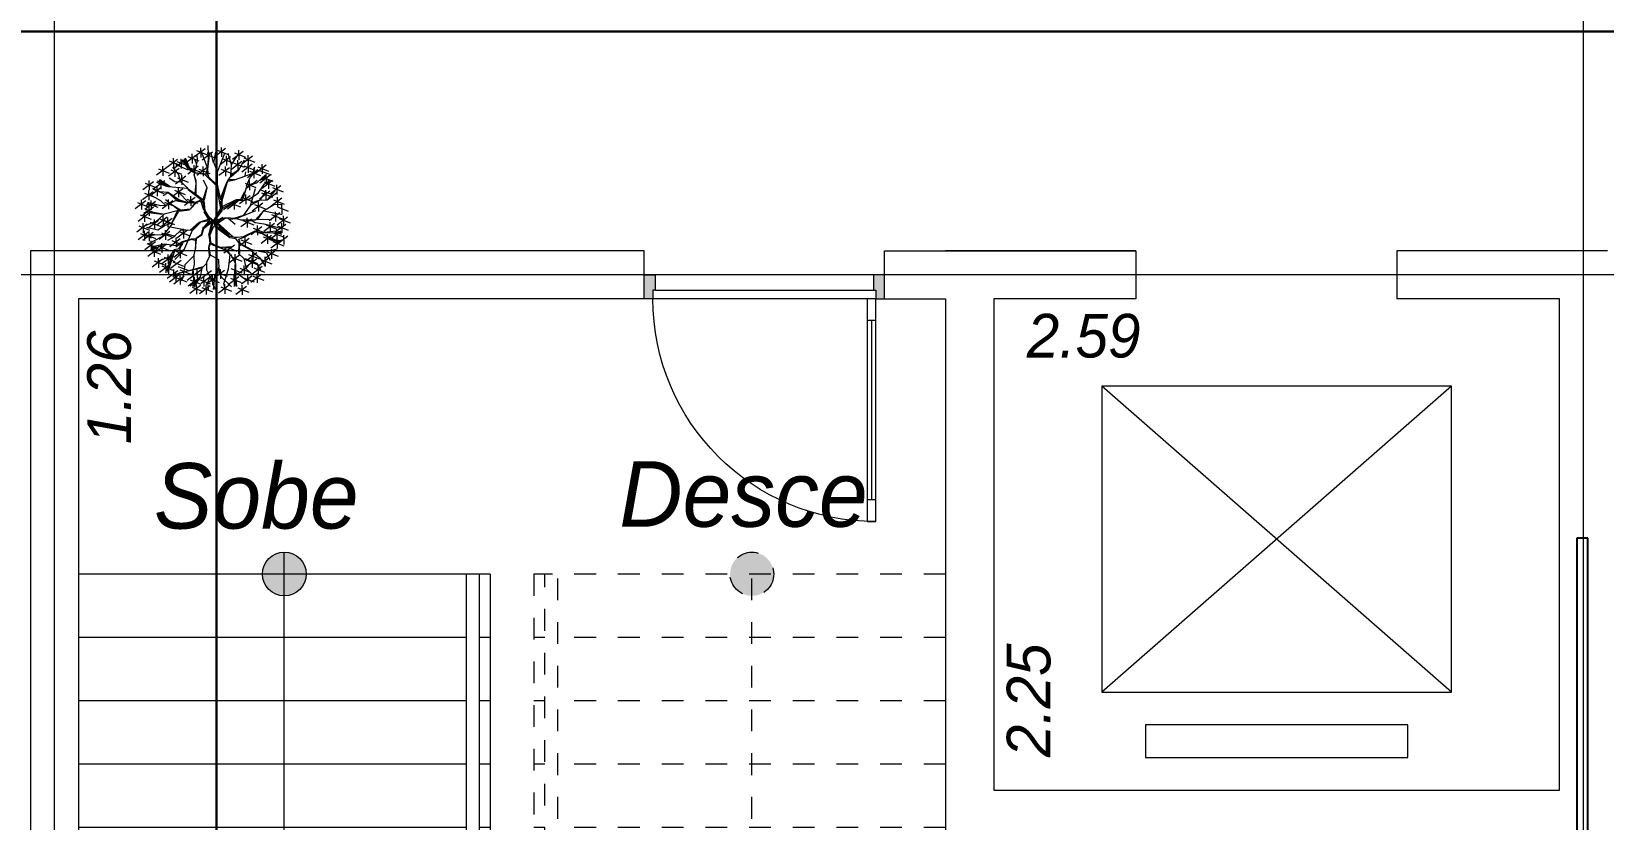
# Model space of a CAD drawing. Header units: millimetres. Extents: x 485872 to 486142, y -52344 to -52207.
# Drawn here: x 485959.83 to 485967.02, y -52224.82 to -52221.21 of the extents above; entities that cross this region are included whole.
import ezdxf

# ---------------------------------------------------------------- set-up
doc = ezdxf.new("R2010")
doc.units = ezdxf.units.MM
doc.header["$LTSCALE"] = 15
doc.header["$PDMODE"] = 2
doc.header["$PDSIZE"] = -10
for name, pattern in [('ACAD_ISO12W100', [21, 12, -3, 0, -3, 0, -3]), ('DASHDOTX2', [50.8, 25.4, -12.7, 0, -12.7]), ('HIDDEN', [9.525, 6.35, -3.175])]:
    doc.linetypes.add(name, pattern=pattern)
doc.layers.add('5', color=5, linetype='Continuous')
doc.layers.add('Akira01', color=7, linetype='Continuous')
doc.layers.add('arrow', color=8, linetype='Continuous', lineweight=0)
doc.layers.add('ÁVORES', color=7, linetype='Continuous', true_color=0xffff0f)
doc.styles.get("Standard").update_dxf_attribs({"font": ''})
doc.styles.get('Standard').set_extended_font_data('Flux Architect', italic=True)
doc.dimstyles.new('Sem Linha', dxfattribs={"dimtxt": 0.2, "dimasz": 0.15, "dimexe": 100, "dimexo": 300, "dimgap": 0, "dimtad": 1, "dimjust": 1, "dimzin": 0, "dimdsep": 46, "dimtxsty": 'Standard', "dimblk": 'ARCHTICK', "dimcen": 0, "dimdle": 100, "dimse1": 1, "dimse2": 1, "dimsd1": 1, "dimsd2": 1, "dimclrd": 4, "dimclrt": 2, "dimadec": 0, "dimazin": 0, "dimtfac": 1, "dimtofl": 0, "dimtmove": 0, "dimatfit": 3, "dimfxl": 1, "dimtfillclr": 1, "dimtolj": 1, "dimtzin": 0, "dimarcsym": 1})

# ---------------------------------------------------------------- blocks, each defined once
blk = doc.blocks.new('Arbol')
at = {"layer": 'ÁVORES', "color": 51, "linetype": 'ByBlock', "lineweight": 0}
for p, q in [((16868.653, 15201.816), (16868.413, 15201.485)), ((16868.417, 15201.696), (16868.778, 15201.666)), ((16868.51, 15201.811), (16868.607, 15201.528)), ((16868.906, 15201.791), (16868.666, 15201.461)), ((16868.701, 15201.944), (16868.798, 15201.662)), ((16868.762, 15201.786), (16868.859, 15201.504)), ((16868.839, 15201.561), (16868.772, 15201.734)), ((16868.799, 15201.74), (16868.854, 15201.574)), ((16869.261, 15202.014), (16869.021, 15201.683)), ((16869.025, 15201.894), (16869.386, 15201.864)), ((16869.118, 15202.009), (16869.215, 15201.726)), ((16869.807, 15202.085), (16869.567, 15201.755)), ((16869.571, 15201.965), (16869.931, 15201.935)), ((16869.664, 15202.08), (16869.761, 15201.797)), ((16870.126, 15202.027), (16869.886, 15201.696)), ((16869.89, 15201.907), (16870.251, 15201.877)), ((16869.983, 15202.021), (16870.08, 15201.739)), ((16870.415, 15201.677), (16870.175, 15201.346)), ((16870.272, 15201.672), (16870.369, 15201.389)), ((16870.306, 15201.487), (16870.29, 15201.738)), ((16870.62, 15201.885), (16870.38, 15201.554)), ((16870.384, 15201.765), (16870.745, 15201.735)), ((16870.477, 15201.879), (16870.574, 15201.597)), ((16867.93, 15201.254), (16867.69, 15200.924)), ((16867.787, 15201.249), (16867.884, 15200.966)), ((16867.932, 15201.19), (16868.292, 15201.16)), ((16868.025, 15201.305), (16868.122, 15201.022)), ((16868.45, 15201.558), (16868.21, 15201.227)), ((16868.214, 15201.438), (16868.574, 15201.408)), ((16868.307, 15201.553), (16868.404, 15201.27)), ((16868.537, 15201.297), (16868.46, 15201.393)), ((16868.536, 15201.39), (16868.465, 15201.583)), ((16870.179, 15201.557), (16870.539, 15201.527)), ((16870.256, 15201.373), (16870.306, 15201.487)), ((16870.57, 15201.403), (16870.707, 15201.555)), ((16870.574, 15201.385), (16870.733, 15201.524)), ((16867.686, 15200.924), (16867.446, 15200.594)), ((16867.45, 15200.805), (16867.811, 15200.775)), ((16867.543, 15200.919), (16867.64, 15200.637)), ((16867.694, 15201.134), (16868.055, 15201.104)), ((16867.417, 15200.373), (16867.177, 15200.043)), ((16867.181, 15200.254), (16867.541, 15200.224)), ((16867.274, 15200.368), (16867.371, 15200.086)), ((16867.363, 15199.735), (16867.123, 15199.404)), ((16867.22, 15199.729), (16867.317, 15199.447)), ((16867.56, 15199.388), (16867.32, 15199.058)), ((16867.324, 15199.268), (16867.685, 15199.238)), ((16867.646, 15199.617), (16867.406, 15199.286)), ((16867.417, 15199.383), (16867.514, 15199.1)), ((16867.616, 15199.055), (16867.376, 15198.724)), ((16867.38, 15198.935), (16867.741, 15198.905)), ((16867.473, 15199.05), (16867.57, 15198.767)), ((16867.731, 15198.84), (16867.491, 15198.51)), ((16867.495, 15198.721), (16867.856, 15198.691))]:
    blk.add_line(p, q, dxfattribs=at)
at = {"layer": 'ÁVORES', "color": 42, "linetype": 'ByBlock', "lineweight": 0}
for p, q in [((16868.9, 15201.282), (16868.61, 15201.652)), ((16868.168, 15201.31), (16867.928, 15200.98)), ((16868.104, 15201.295), (16868.336, 15201.102)), ((16868.336, 15201.102), (16868.133, 15201.34)), ((16868.57, 15200.935), (16868.536, 15201.39)), ((16868.89, 15201.283), (16868.651, 15200.953)), ((16870.509, 15201.295), (16870.683, 15201.579)), ((16870.69, 15201.619), (16870.787, 15201.337)), ((16867.823, 15200.885), (16868.184, 15200.855)), ((16868.35, 15201.038), (16867.935, 15201.08)), ((16868.096, 15200.71), (16868.457, 15200.68)), ((16868.375, 15201.122), (16868.736, 15201.092)), ((16870.414, 15200.833), (16870.174, 15200.502)), ((16870.178, 15200.713), (16870.539, 15200.683)), ((16870.225, 15200.658), (16870.235, 15200.782)), ((16867.745, 15200.509), (16867.505, 15200.178)), ((16867.974, 15200.38), (16867.582, 15200.492)), ((16867.602, 15200.504), (16867.699, 15200.221)), ((16868.338, 15200.063), (16867.951, 15200.187)), ((16868.268, 15200.04), (16867.954, 15200.178)), ((16868.209, 15200.425), (16868.306, 15200.142)), ((16867.495, 15200.073), (16867.255, 15199.743)), ((16867.259, 15199.954), (16867.62, 15199.924)), ((16867.352, 15200.068), (16867.449, 15199.786)), ((16867.655, 15199.805), (16867.415, 15199.474)), ((16867.726, 15199.713), (16867.419, 15199.608)), ((16867.429, 15199.648), (16867.607, 15199.696)), ((16868.238, 15200.005), (16867.995, 15199.781)), ((16868.578, 15200.042), (16868.238, 15200.005)), ((16868.555, 15200.065), (16868.268, 15200.04)), ((16868.621, 15200.06), (16868.338, 15200.063)), ((16868.81, 15200.102), (16868.603, 15200.056)), ((16868.873, 15200.154), (16868.621, 15200.06)), ((16870.521, 15200.148), (16870.618, 15199.865)), ((16870.899, 15200.012), (16870.996, 15199.729)), ((16871.273, 15199.841), (16871.37, 15199.558)), ((16867.127, 15199.615), (16867.488, 15199.585)), ((16867.41, 15199.497), (16867.77, 15199.467)), ((16867.852, 15199.221), (16867.555, 15198.986)), ((16868.146, 15199.449), (16867.906, 15199.119)), ((16868.003, 15199.444), (16868.1, 15199.161)), ((16868.305, 15199.449), (16868.065, 15199.119)), ((16868.069, 15199.329), (16868.43, 15199.299)), ((16868.343, 15199.31), (16868.165, 15199.177)), ((16870.4, 15199.218), (16870.16, 15198.888)), ((16867.588, 15198.835), (16867.685, 15198.552)), ((16867.871, 15198.862), (16867.631, 15198.532)), ((16868.33, 15198.94), (16867.919, 15198.793)), ((16868.63, 15199.125), (16868.991, 15199.094)), ((16870.999, 15198.709), (16870.759, 15198.379)), ((16870.943, 15198.883), (16871.304, 15198.853)), ((16867.925, 15198.316), (16868.285, 15198.286)), ((16868.305, 15198.623), (16867.928, 15198.408)), ((16867.993, 15198.328), (16868.282, 15198.599)), ((16868.36, 15198.626), (16868.12, 15198.295)), ((16868.124, 15198.506), (16868.484, 15198.476)), ((16868.415, 15198.225), (16868.776, 15198.194)), ((16868.62, 15198.39), (16868.629, 15197.836)), ((16868.674, 15198.534), (16868.655, 15197.803)), ((16868.951, 15198.283), (16868.711, 15197.953)), ((16868.934, 15198.591), (16868.753, 15198.259)), ((16870.099, 15198.267), (16870.46, 15198.237)), ((16870.592, 15198.691), (16870.678, 15198.427)), ((16870.763, 15198.589), (16871.124, 15198.559)), ((16868.946, 15197.95), (16868.706, 15197.62)), ((16868.715, 15198.164), (16869.075, 15198.133)), ((16868.803, 15197.945), (16868.9, 15197.663)), ((16869.1, 15198.184), (16869.16, 15197.782))]:
    blk.add_line(p, q, dxfattribs=at)
at = {"layer": 'ÁVORES', "color": 62, "linetype": 'ByBlock', "lineweight": 0}
for p, q in [((16868.67, 15201.672), (16869.03, 15201.642)), ((16869.034, 15201.482), (16868.871, 15201.756)), ((16869.483, 15201.809), (16869.243, 15201.478)), ((16869.247, 15201.689), (16869.608, 15201.659)), ((16869.34, 15201.804), (16869.437, 15201.521)), ((16869.861, 15201.777), (16869.621, 15201.447)), ((16869.625, 15201.657), (16869.985, 15201.627)), ((16869.718, 15201.772), (16869.815, 15201.489)), ((16870.196, 15201.788), (16869.956, 15201.458)), ((16869.96, 15201.669), (16870.32, 15201.639)), ((16870.053, 15201.783), (16870.15, 15201.5)), ((16868.611, 15201.241), (16868.371, 15200.911)), ((16868.468, 15201.236), (16868.565, 15200.954)), ((16868.654, 15201.163), (16869.015, 15201.133)), ((16868.747, 15201.278), (16868.844, 15200.995)), ((16869.55, 15201.479), (16869.31, 15201.149)), ((16869.314, 15201.36), (16869.675, 15201.33)), ((16869.407, 15201.474), (16869.504, 15201.191)), ((16870.156, 15201.163), (16870.517, 15201.133)), ((16870.223, 15201.1), (16870.256, 15201.373)), ((16870.236, 15201.084), (16870.509, 15201.295)), ((16870.241, 15201.143), (16870.502, 15201.284)), ((16870.249, 15201.277), (16870.346, 15200.995)), ((16870.492, 15201.355), (16870.252, 15201.024)), ((16870.945, 15201.488), (16870.705, 15201.158)), ((16870.74, 15201.318), (16870.86, 15201.457)), ((16868.059, 15201.005), (16867.819, 15200.675)), ((16868.096, 15200.823), (16867.86, 15200.988)), ((16867.916, 15201), (16868.013, 15200.717)), ((16868.332, 15200.83), (16868.092, 15200.5)), ((16868.234, 15200.617), (16868.096, 15200.823)), ((16868.189, 15200.825), (16868.286, 15200.542)), ((16868.938, 15201.111), (16868.961, 15201.05)), ((16867.704, 15200.273), (16867.464, 15199.943)), ((16867.7, 15200.132), (16867.464, 15200.173)), ((16867.509, 15200.389), (16867.87, 15200.359)), ((16867.914, 15200.357), (16867.529, 15200.433)), ((16867.561, 15200.268), (16867.658, 15199.985)), ((16867.912, 15200.366), (16867.564, 15200.451)), ((16867.951, 15200.187), (16867.7, 15200.132)), ((16867.945, 15200.176), (16867.832, 15200.048)), ((16868.219, 15200.604), (16868.057, 15200.568)), ((16868.352, 15200.43), (16868.112, 15200.1)), ((16868.116, 15200.31), (16868.477, 15200.28)), ((16868.636, 15200.082), (16868.281, 15200.277)), ((16868.562, 15200.163), (16868.922, 15200.133)), ((16867.805, 15199.872), (16867.438, 15199.952)), ((16867.468, 15200.153), (16867.828, 15200.123)), ((16867.512, 15199.799), (16867.609, 15199.517)), ((16868.003, 15199.783), (16867.805, 15199.872)), ((16867.995, 15199.781), (16867.856, 15199.723)), ((16868.164, 15199.984), (16867.924, 15199.654)), ((16868.021, 15199.979), (16868.118, 15199.696)), ((16867.503, 15199.612), (16867.6, 15199.329)), ((16867.919, 15199.264), (16867.679, 15198.933)), ((16867.776, 15199.259), (16867.873, 15198.976)), ((16868.025, 15199.505), (16867.852, 15199.221)), ((16867.91, 15199.329), (16868.271, 15199.299)), ((16868.162, 15199.444), (16868.259, 15199.161)), ((16867.982, 15198.976), (16867.62, 15198.954)), ((16867.635, 15198.743), (16867.995, 15198.712)), ((16867.683, 15199.144), (16868.044, 15199.114)), ((16867.829, 15198.773), (16867.684, 15198.703)), ((16867.919, 15198.793), (16867.708, 15198.681)), ((16867.727, 15198.857), (16867.825, 15198.574)), ((16868.095, 15198.85), (16867.782, 15198.772)), ((16868.17, 15198.81), (16867.834, 15198.491)), ((16868.165, 15199.177), (16867.982, 15198.976)), ((16868.019, 15198.603), (16867.779, 15198.273)), ((16867.783, 15198.484), (16868.144, 15198.454)), ((16867.876, 15198.598), (16867.973, 15198.316)), ((16868.161, 15198.435), (16867.921, 15198.105)), ((16868.104, 15198.465), (16867.932, 15198.39)), ((16867.967, 15198.36), (16868.104, 15198.465)), ((16868.017, 15198.43), (16868.115, 15198.147))]:
    blk.add_line(p, q, dxfattribs=at)
at = {"layer": 'ÁVORES', "color": 36, "linetype": 'ByBlock', "lineweight": 0}
for p, q in [((16868.919, 15201.238), (16868.833, 15201.757)), ((16869.042, 15201.492), (16869.009, 15201.815)), ((16869.236, 15201.251), (16869.279, 15201.874)), ((16869.577, 15201.591), (16869.388, 15201.889)), ((16869.584, 15201.603), (16869.666, 15201.874)), ((16869.851, 15201.501), (16869.926, 15201.846)), ((16870.078, 15201.371), (16870.483, 15201.676)), ((16868.354, 15201.058), (16868.069, 15201.287)), ((16868.396, 15201.086), (16868.155, 15201.364)), ((16868.904, 15201.31), (16868.839, 15201.561)), ((16868.916, 15201.078), (16868.904, 15201.31)), ((16869.006, 15201.013), (16868.919, 15201.238)), ((16869.227, 15201.249), (16869.042, 15201.492)), ((16869.352, 15200.853), (16869.227, 15201.249)), ((16869.291, 15200.877), (16869.238, 15201.242)), ((16869.674, 15201.235), (16869.577, 15201.591)), ((16869.612, 15201.088), (16869.674, 15201.235)), ((16869.627, 15201.064), (16869.811, 15201.171)), ((16869.641, 15201.124), (16869.818, 15201.182)), ((16869.663, 15201.289), (16869.849, 15201.51)), ((16869.682, 15201.237), (16869.851, 15201.501)), ((16869.811, 15201.171), (16870.078, 15201.371)), ((16870.085, 15201.382), (16870.077, 15201.502)), ((16870.635, 15200.984), (16870.74, 15201.318)), ((16868.574, 15201.003), (16868.354, 15201.058)), ((16868.571, 15201.02), (16868.396, 15201.086)), ((16868.57, 15200.935), (16868.693, 15200.718)), ((16868.677, 15200.79), (16868.57, 15200.935)), ((16868.734, 15201.046), (16868.571, 15201.02)), ((16868.876, 15201.05), (16868.574, 15201.003)), ((16868.792, 15200.399), (16868.677, 15200.79)), ((16868.693, 15200.718), (16868.751, 15200.41)), ((16868.916, 15201.078), (16868.734, 15201.046)), ((16869.34, 15200.821), (16868.876, 15201.05)), ((16869.07, 15200.677), (16868.895, 15200.875)), ((16869.366, 15200.837), (16869.006, 15201.013)), ((16869.059, 15200.297), (16869.063, 15200.666)), ((16869.097, 15200.296), (16869.07, 15200.677)), ((16869.658, 15200.193), (16869.34, 15200.821)), ((16869.582, 15200.451), (16869.366, 15200.837)), ((16869.559, 15200.511), (16869.601, 15201.049)), ((16869.598, 15200.464), (16869.604, 15200.692)), ((16869.63, 15200.442), (16869.612, 15201.088)), ((16870.048, 15200.6), (16870.225, 15200.658)), ((16870.071, 15200.585), (16870.301, 15200.655)), ((16870.172, 15200.646), (16870.225, 15200.913)), ((16870.235, 15200.782), (16870.236, 15201.084)), ((16870.271, 15200.828), (16870.368, 15200.545)), ((16870.424, 15200.738), (16870.635, 15200.984)), ((16870.516, 15200.58), (16870.516, 15201.1)), ((16870.753, 15200.793), (16870.846, 15201.097)), ((16870.948, 15200.506), (16871.214, 15200.8)), ((16868.057, 15200.568), (16867.854, 15200.627)), ((16868.48, 15200.482), (16867.914, 15200.357)), ((16868.497, 15200.495), (16868.234, 15200.617)), ((16868.888, 15200.345), (16868.48, 15200.482)), ((16869.011, 15200.259), (16868.525, 15200.455)), ((16868.798, 15200.283), (16868.558, 15199.953)), ((16868.654, 15200.278), (16868.752, 15199.995)), ((16868.983, 15200.253), (16868.873, 15200.154)), ((16869.094, 15200.268), (16868.888, 15200.345)), ((16869, 15200.219), (16868.892, 15200.158)), ((16869, 15200.219), (16869.164, 15199.991)), ((16869.079, 15200.17), (16869.011, 15200.259)), ((16869.2, 15199.96), (16869.068, 15200.253)), ((16869.211, 15199.992), (16869.094, 15200.268)), ((16869.555, 15199.747), (16869.658, 15200.193)), ((16869.555, 15199.747), (16869.699, 15200.174)), ((16869.634, 15200.424), (16869.582, 15200.451)), ((16869.699, 15200.174), (16869.601, 15200.407)), ((16869.717, 15200.178), (16869.634, 15200.424)), ((16869.696, 15200.277), (16870.048, 15200.6)), ((16869.726, 15200.227), (16870.001, 15200.514)), ((16869.745, 15200.185), (16870.071, 15200.585)), ((16870.147, 15200.028), (16870.402, 15200.197)), ((16870.246, 15200.049), (16870.412, 15200.199)), ((16870.362, 15200.037), (16870.795, 15200.17)), ((16870.402, 15200.197), (16870.527, 15200.574)), ((16870.43, 15200.203), (16870.725, 15200.447)), ((16870.795, 15200.17), (16870.948, 15200.506)), ((16870.82, 15200.185), (16871.145, 15200.294)), ((16870.861, 15200.213), (16870.962, 15200.527)), ((16870.966, 15200.51), (16871.537, 15200.569)), ((16871.145, 15200.294), (16871.273, 15200.313)), ((16867.419, 15199.685), (16867.779, 15199.655)), ((16867.856, 15199.723), (16867.426, 15199.704)), ((16867.928, 15199.865), (16868.289, 15199.834)), ((16868.443, 15199.757), (16867.939, 15199.948)), ((16868.424, 15199.753), (16868.025, 15199.505)), ((16868.244, 15199.846), (16868.475, 15199.783)), ((16868.386, 15199.716), (16868.327, 15199.298)), ((16868.433, 15199.717), (16868.343, 15199.31)), ((16868.753, 15199.891), (16868.424, 15199.753)), ((16868.44, 15199.728), (16868.739, 15199.869)), ((16868.892, 15200.158), (16868.753, 15199.891)), ((16868.84, 15200.137), (16868.753, 15199.891)), ((16869.388, 15199.748), (16869.133, 15199.579)), ((16869.423, 15199.718), (16869.144, 15199.572)), ((16869.43, 15199.729), (16869.195, 15199.941)), ((16869.397, 15199.787), (16869.2, 15199.96)), ((16869.398, 15199.826), (16869.211, 15199.992)), ((16869.555, 15199.747), (16869.326, 15199.432)), ((16869.327, 15199.47), (16869.453, 15199.753)), ((16869.502, 15199.744), (16869.327, 15199.47)), ((16869.566, 15199.749), (16869.397, 15199.787)), ((16869.566, 15199.749), (16869.398, 15199.826)), ((16869.518, 15199.672), (16869.534, 15199.299)), ((16869.555, 15199.747), (16869.547, 15199.283)), ((16869.555, 15199.747), (16869.646, 15199.605)), ((16869.609, 15199.814), (16869.603, 15199.757)), ((16869.603, 15199.757), (16869.67, 15199.62)), ((16869.632, 15199.877), (16869.723, 15200.151)), ((16869.656, 15199.768), (16869.632, 15199.877)), ((16869.651, 15199.796), (16869.805, 15199.953)), ((16869.67, 15199.62), (16869.656, 15199.768)), ((16869.668, 15199.762), (16869.779, 15199.9)), ((16869.681, 15199.745), (16870.292, 15199.455)), ((16869.72, 15199.612), (16869.691, 15199.7)), ((16869.691, 15199.7), (16870.162, 15199.483)), ((16869.712, 15199.734), (16869.881, 15199.951)), ((16869.779, 15199.9), (16869.896, 15199.972)), ((16869.881, 15199.951), (16869.971, 15199.97)), ((16869.896, 15199.972), (16870.174, 15200.034)), ((16869.971, 15199.97), (16870.232, 15199.858)), ((16870.031, 15199.955), (16870.212, 15200.033)), ((16870.174, 15200.034), (16870.362, 15200.037)), ((16870.587, 15199.567), (16870.886, 15199.841)), ((16870.635, 15199.567), (16870.883, 15199.811)), ((16870.655, 15200.121), (16870.806, 15200.078)), ((16870.806, 15200.078), (16871.08, 15200.119)), ((16867.447, 15199.397), (16867.972, 15199.494)), ((16868, 15199.5), (16867.45, 15199.426)), ((16868.356, 15199.295), (16868.17, 15198.81)), ((16868.99, 15199.283), (16868.666, 15199.174)), ((16869.01, 15199.278), (16868.934, 15198.591)), ((16869.133, 15199.579), (16868.945, 15199.273)), ((16869.144, 15199.572), (16868.99, 15199.283)), ((16869.026, 15199.291), (16869.187, 15199.59)), ((16869.313, 15199.231), (16869.197, 15199.073)), ((16869.335, 15199.217), (16869.28, 15199.168)), ((16869.306, 15199.475), (16869.313, 15199.231)), ((16869.326, 15199.432), (16869.335, 15199.217)), ((16869.547, 15199.283), (16869.65, 15199.07)), ((16869.601, 15199.597), (16869.581, 15199.299)), ((16869.581, 15199.299), (16869.664, 15199.091)), ((16869.646, 15199.605), (16870.198, 15199.406)), ((16870.161, 15199.446), (16869.72, 15199.612)), ((16870.162, 15199.483), (16869.762, 15199.631)), ((16870.292, 15199.455), (16870.161, 15199.446)), ((16870.198, 15199.406), (16870.372, 15199.434)), ((16870.318, 15199.461), (16870.408, 15199.481)), ((16870.372, 15199.434), (16870.52, 15199.316)), ((16870.408, 15199.481), (16870.587, 15199.567)), ((16870.464, 15199.437), (16870.555, 15199.323)), ((16870.474, 15199.439), (16870.635, 15199.567)), ((16870.513, 15199.306), (16870.596, 15199.013)), ((16870.52, 15199.316), (16870.964, 15199.225)), ((16870.633, 15199.021), (16870.542, 15199.303)), ((16870.555, 15199.323), (16870.948, 15199.251)), ((16870.94, 15199.211), (16871.271, 15199.076)), ((16869.059, 15199.015), (16868.813, 15198.848)), ((16869.081, 15199.001), (16868.851, 15198.846)), ((16869.199, 15199.064), (16869.059, 15199.015)), ((16869.192, 15199.007), (16869.081, 15199.001)), ((16869.181, 15199.06), (16869.267, 15198.796)), ((16869.28, 15199.168), (16869.199, 15199.064)), ((16869.275, 15198.76), (16869.219, 15199.059)), ((16869.267, 15198.796), (16869.28, 15198.526)), ((16869.634, 15199.056), (16869.646, 15198.917)), ((16869.646, 15198.917), (16869.747, 15198.675)), ((16869.65, 15199.07), (16869.772, 15199.03)), ((16869.667, 15199.036), (16869.653, 15198.929)), ((16869.653, 15198.929), (16869.765, 15198.717)), ((16869.664, 15199.091), (16869.805, 15199.056)), ((16869.76, 15198.697), (16869.729, 15198.454)), ((16869.765, 15198.717), (16870.054, 15198.648)), ((16869.772, 15199.03), (16870.136, 15199.006)), ((16869.805, 15199.056), (16870.083, 15199.032)), ((16870.348, 15199.157), (16870.025, 15199.038)), ((16870.128, 15199.042), (16870.351, 15198.93)), ((16870.136, 15199.006), (16870.348, 15198.902)), ((16870.137, 15199.044), (16870.348, 15199.157)), ((16870.348, 15198.902), (16870.428, 15198.448)), ((16870.596, 15199.013), (16870.797, 15198.915)), ((16870.797, 15198.915), (16870.965, 15198.622)), ((16870.901, 15199.075), (16871.262, 15199.044)), ((16869.28, 15198.526), (16869.1, 15198.184)), ((16869.284, 15198.545), (16869.378, 15198.293)), ((16869.742, 15198.439), (16869.634, 15198.245)), ((16869.729, 15198.454), (16869.796, 15198.233)), ((16870.054, 15198.648), (16870.155, 15198.359))]:
    blk.add_line(p, q, dxfattribs=at)
at = {"layer": 'ÁVORES', "color": 98, "linetype": 'ByBlock', "lineweight": 0}
for p, q in [((16870.49, 15201.67), (16870.851, 15201.64)), ((16870.833, 15201.624), (16870.593, 15201.294)), ((16870.597, 15201.505), (16870.957, 15201.475)), ((16870.709, 15201.369), (16871.069, 15201.339)), ((16870.801, 15201.483), (16870.899, 15201.2)), ((16870.963, 15200.868), (16871.115, 15201.203)), ((16870.963, 15200.868), (16871.172, 15201.159)), ((16871.242, 15201.402), (16871.002, 15201.071)), ((16871.006, 15201.282), (16871.367, 15201.252)), ((16871.099, 15201.396), (16871.196, 15201.114)), ((16871.38, 15201.045), (16871.14, 15200.714)), ((16871.144, 15200.925), (16871.504, 15200.895)), ((16871.331, 15200.748), (16871.692, 15200.718)), ((16871.424, 15200.862), (16871.521, 15200.58)), ((16871.391, 15200.229), (16871.151, 15199.899)), ((16871.454, 15200.589), (16871.214, 15200.258)), ((16871.218, 15200.469), (16871.578, 15200.439)), ((16871.247, 15200.224), (16871.344, 15199.942)), ((16871.311, 15200.584), (16871.408, 15200.301)), ((16871.725, 15200.539), (16871.485, 15200.208)), ((16871.489, 15200.419), (16871.85, 15200.389)), ((16871.737, 15200.305), (16871.497, 15199.975)), ((16871.501, 15200.186), (16871.861, 15200.156)), ((16871.582, 15200.534), (16871.679, 15200.251)), ((16871.594, 15200.3), (16871.691, 15200.018)), ((16871.08, 15200.119), (16871.66, 15200.143)), ((16871.103, 15199.84), (16871.551, 15199.987)), ((16871.135, 15199.82), (16871.537, 15199.748)), ((16871.517, 15199.715), (16871.148, 15199.804)), ((16871.155, 15200.11), (16871.515, 15200.08)), ((16871.517, 15200.017), (16871.155, 15199.861)), ((16871.416, 15199.846), (16871.176, 15199.515)), ((16871.18, 15199.726), (16871.54, 15199.696)), ((16871.651, 15200.06), (16871.411, 15199.73)), ((16871.415, 15199.941), (16871.776, 15199.91)), ((16871.747, 15199.796), (16871.507, 15199.465)), ((16871.508, 15200.055), (16871.605, 15199.772)), ((16871.511, 15199.676), (16871.872, 15199.646)), ((16871.691, 15200.036), (16871.517, 15200.017)), ((16871.688, 15199.706), (16871.517, 15199.715)), ((16871.701, 15199.736), (16871.523, 15199.735)), ((16871.537, 15199.748), (16871.711, 15199.777)), ((16871.551, 15199.987), (16871.697, 15199.971)), ((16871.697, 15200.009), (16871.586, 15200.003)), ((16871.604, 15199.79), (16871.701, 15199.508)), ((16871.909, 15199.972), (16871.669, 15199.642)), ((16871.766, 15199.967), (16871.863, 15199.685)), ((16870.948, 15199.251), (16871.402, 15199.293)), ((16870.964, 15199.225), (16871.421, 15199.335)), ((16871.402, 15199.293), (16871.595, 15199.099)), ((16871.421, 15199.335), (16871.706, 15199.501)), ((16871.673, 15199.439), (16871.434, 15199.108)), ((16871.437, 15199.319), (16871.798, 15199.289)), ((16871.53, 15199.434), (16871.627, 15199.151)), ((16871.416, 15198.842), (16871.176, 15198.512)), ((16871.18, 15198.723), (16871.54, 15198.692)), ((16871.228, 15198.888), (16871.395, 15198.726)), ((16871.271, 15199.076), (16871.503, 15198.882)), ((16871.272, 15198.837), (16871.369, 15198.554)), ((16871.549, 15199.158), (16871.309, 15198.828)), ((16871.313, 15199.038), (16871.674, 15199.008)), ((16871.406, 15199.153), (16871.503, 15198.87)), ((16870.192, 15198.381), (16870.289, 15198.098)), ((16870.428, 15198.448), (16870.43, 15197.967)), ((16870.813, 15198.323), (16870.573, 15197.992)), ((16870.773, 15197.995), (16870.656, 15198.356)), ((16870.661, 15198.376), (16870.807, 15198.012)), ((16870.669, 15198.425), (16870.834, 15198.018)), ((16870.67, 15198.318), (16870.767, 15198.035)), ((16870.678, 15198.427), (16871.095, 15198.292)), ((16871.196, 15198.457), (16870.956, 15198.127)), ((16870.96, 15198.338), (16871.321, 15198.308)), ((16870.965, 15198.622), (16871.228, 15198.501)), ((16871.053, 15198.452), (16871.15, 15198.169)), ((16871.464, 15198.593), (16871.224, 15198.262)), ((16871.228, 15198.473), (16871.588, 15198.443)), ((16871.321, 15198.587), (16871.418, 15198.305)), ((16869.038, 15197.868), (16868.798, 15197.537)), ((16869.004, 15197.89), (16868.841, 15197.731)), ((16868.895, 15197.863), (16868.992, 15197.58)), ((16869.188, 15197.848), (16868.948, 15197.517)), ((16868.952, 15197.728), (16869.313, 15197.698)), ((16869.045, 15197.843), (16869.142, 15197.56)), ((16869.16, 15197.782), (16869.117, 15197.678)), ((16869.631, 15197.91), (16869.391, 15197.58)), ((16869.395, 15197.791), (16869.756, 15197.76)), ((16869.666, 15197.969), (16869.454, 15197.601)), ((16869.515, 15197.624), (16869.637, 15197.887)), ((16869.668, 15197.96), (16869.555, 15197.614)), ((16869.67, 15197.886), (16870.03, 15197.856)), ((16870.001, 15198.109), (16869.761, 15197.779)), ((16869.762, 15198), (16869.859, 15197.718)), ((16870.044, 15197.791), (16869.804, 15197.461)), ((16869.901, 15197.786), (16869.998, 15197.503)), ((16870.156, 15198.128), (16869.916, 15197.798)), ((16869.92, 15198.009), (16870.281, 15197.978)), ((16869.955, 15198.07), (16869.946, 15197.851)), ((16869.946, 15197.851), (16870.015, 15197.668)), ((16869.964, 15198.072), (16870.227, 15197.733)), ((16870.013, 15198.123), (16870.11, 15197.84)), ((16870.092, 15198.091), (16870.166, 15197.711)), ((16870.282, 15198.17), (16870.687, 15197.957)), ((16870.601, 15197.981), (16870.362, 15197.651)), ((16870.365, 15197.862), (16870.726, 15197.831)), ((16870.43, 15197.967), (16870.523, 15197.846)), ((16870.458, 15197.976), (16870.555, 15197.693)), ((16870.577, 15198.203), (16870.937, 15198.173)), ((16871.126, 15198.103), (16870.886, 15197.772)), ((16870.89, 15197.983), (16871.25, 15197.953)), ((16870.982, 15198.098), (16871.079, 15197.815)), ((16869.754, 15197.713), (16869.514, 15197.383)), ((16869.518, 15197.594), (16869.878, 15197.563)), ((16869.611, 15197.708), (16869.708, 15197.425)), ((16869.808, 15197.671), (16870.169, 15197.641))]:
    blk.add_line(p, q, dxfattribs=at)
at = {"layer": 'ÁVORES', "color": 84, "linetype": 'ByBlock', "lineweight": 0}
for p, q in [((16870.966, 15201.145), (16870.726, 15200.815)), ((16870.823, 15201.14), (16870.92, 15200.857)), ((16870.301, 15200.655), (16870.424, 15200.738)), ((16870.522, 15200.639), (16870.751, 15200.802)), ((16870.527, 15200.574), (16870.744, 15200.791)), ((16870.859, 15200.727), (16870.619, 15200.397)), ((16870.676, 15201.101), (16871.036, 15201.071)), ((16870.716, 15200.722), (16870.813, 15200.439)), ((16870.73, 15201.026), (16871.091, 15200.995)), ((16870.744, 15200.791), (16870.963, 15200.868)), ((16871.214, 15200.8), (16871.409, 15200.852)), ((16871.237, 15201.04), (16871.334, 15200.757)), ((16870.111, 15200.563), (16869.871, 15200.232)), ((16869.875, 15200.443), (16870.236, 15200.413)), ((16869.968, 15200.558), (16870.065, 15200.275)), ((16870.623, 15200.608), (16870.984, 15200.577)), ((16870.664, 15200.153), (16870.424, 15199.823)), ((16870.428, 15200.033), (16870.789, 15200.003)), ((16870.515, 15200.071), (16870.706, 15200.103)), ((16871.042, 15200.017), (16870.802, 15199.686)), ((16870.806, 15199.897), (16871.167, 15199.867)), ((16870.883, 15199.811), (16871.135, 15199.82)), ((16870.886, 15199.841), (16871.103, 15199.84)), ((16868.814, 15199.225), (16868.269, 15199.172)), ((16868.866, 15199.244), (16868.626, 15198.914)), ((16868.723, 15199.239), (16868.82, 15198.956)), ((16870.778, 15199.555), (16870.538, 15199.224)), ((16870.542, 15199.435), (16870.903, 15199.405)), ((16870.635, 15199.55), (16870.732, 15199.267)), ((16871.137, 15199.194), (16870.897, 15198.864)), ((16870.994, 15199.189), (16871.091, 15198.906)), ((16868.352, 15199.046), (16868.112, 15198.716)), ((16868.116, 15198.926), (16868.477, 15198.896)), ((16868.209, 15199.041), (16868.306, 15198.758)), ((16868.536, 15198.947), (16868.33, 15198.94)), ((16868.547, 15198.94), (16868.37, 15198.76)), ((16868.729, 15198.919), (16868.489, 15198.588)), ((16868.493, 15198.799), (16868.854, 15198.769)), ((16868.666, 15199.174), (16868.536, 15198.947)), ((16868.586, 15198.913), (16868.683, 15198.631)), ((16868.813, 15198.848), (16868.671, 15198.675)), ((16868.691, 15198.67), (16868.821, 15198.812)), ((16868.821, 15198.812), (16868.77, 15198.612)), ((16868.851, 15198.846), (16868.797, 15198.618)), ((16870.164, 15199.098), (16870.524, 15199.068)), ((16870.361, 15198.924), (16870.592, 15198.691)), ((16870.639, 15198.967), (16870.399, 15198.636)), ((16870.403, 15198.847), (16870.763, 15198.817)), ((16870.495, 15198.961), (16870.592, 15198.679)), ((16870.83, 15198.895), (16871.212, 15198.875)), ((16870.842, 15198.925), (16871.228, 15198.888)), ((16870.856, 15198.704), (16870.953, 15198.421)), ((16871.179, 15199.002), (16870.939, 15198.672)), ((16871.036, 15198.997), (16871.133, 15198.715)), ((16868.216, 15198.62), (16868.313, 15198.338)), ((16868.578, 15198.286), (16868.271, 15198.049)), ((16868.671, 15198.675), (16868.305, 15198.623)), ((16868.651, 15198.344), (16868.411, 15198.014)), ((16868.508, 15198.339), (16868.605, 15198.056)), ((16868.654, 15198.539), (16868.578, 15198.286)), ((16868.797, 15198.618), (16868.654, 15198.539)), ((16868.947, 15198.637), (16868.707, 15198.306)), ((16868.711, 15198.517), (16869.072, 15198.487)), ((16868.804, 15198.631), (16868.901, 15198.349)), ((16869.625, 15198.243), (16869.004, 15197.89)), ((16869.045, 15197.917), (16869.667, 15198.308)), ((16869.378, 15198.293), (16869.406, 15197.949)), ((16869.634, 15198.245), (16869.666, 15197.969)), ((16869.944, 15198.25), (16869.704, 15197.919)), ((16869.796, 15198.233), (16869.955, 15198.07)), ((16870.13, 15198.345), (16870.079, 15198.107)), ((16870.155, 15198.359), (16870.092, 15198.091)), ((16870.335, 15198.386), (16870.095, 15198.056)), ((16870.122, 15198.428), (16870.13, 15198.345)), ((16870.155, 15198.359), (16870.282, 15198.17)), ((16870.505, 15198.498), (16870.866, 15198.468)), ((16870.582, 15198.651), (16870.661, 15198.376)), ((16868.389, 15198.153), (16868.149, 15197.823)), ((16868.153, 15198.034), (16868.514, 15198.004)), ((16868.246, 15198.148), (16868.343, 15197.865)), ((16868.659, 15198.068), (16868.419, 15197.738)), ((16868.423, 15197.949), (16868.784, 15197.919)), ((16868.516, 15198.063), (16868.613, 15197.78)), ((16868.608, 15198.027), (16868.705, 15197.744)), ((16868.91, 15198.082), (16869.27, 15198.052)), ((16869.002, 15197.999), (16869.363, 15197.969)), ((16869.551, 15198.078), (16869.311, 15197.748)), ((16869.637, 15198.191), (16869.397, 15197.861)), ((16869.408, 15198.073), (16869.505, 15197.79)), ((16869.488, 15197.905), (16869.585, 15197.622)), ((16869.494, 15198.186), (16869.591, 15197.904))]:
    blk.add_line(p, q, dxfattribs=at)
blk = doc.blocks.new('F.Stair')
at = {"linetype": 'HIDDEN', "lineweight": 13}
h = blk.add_hatch(color=252, dxfattribs=at)
h.dxf.hatch_style = 1
h.paths.add_polyline_path([(299026, 55155.4), (299370, 55155.4), (299198, 54810)])
at = {"lineweight": 13}
h = blk.add_hatch(color=256, dxfattribs=at)
h.dxf.hatch_style = 1
h.paths.add_polyline_path([(298970.5, 53884.6), (299314.5, 53884.6), (299142.5, 54230)])
at = {"linetype": 'HIDDEN', "lineweight": 13}
h = blk.add_hatch(color=252, dxfattribs=at)
h.dxf.hatch_style = 1
edge = h.paths.add_edge_path()
edge.add_arc((297002, 52490), 100, 0, 360)
at = {"lineweight": 13}
h = blk.add_hatch(color=256, dxfattribs=at)
h.dxf.hatch_style = 1
edge = h.paths.add_edge_path()
edge.add_arc((299142.5, 52490), 100, 0, 360)
at = {"color": 252, "linetype": 'HIDDEN', "lineweight": 13}
for points in [[(299198, 55100), (299198, 55810), (297002, 55810), (297002, 52490)], [(298310, 54116.4), (298310, 55210), (297890, 55210), (297890, 52490)], [(298250, 54087.6), (298250, 55150), (297950, 55150), (297950, 52490)], [(296115, 55100), (297890, 55100)], [(297950, 55100), (298000, 55100)], [(298000, 52490), (298000, 55100)], [(298000, 55100), (298200, 55100)], [(298200, 55100), (298250, 55100)], [(298200, 54063.6), (298200, 55100)], [(298310, 55100), (300085, 55100)], [(296115, 54810), (297890, 54810)], [(297950, 54810), (298000, 54810)], [(298200, 54810), (298250, 54810)], [(298310, 54810), (299755.4, 54810)], [(296115, 54520), (297890, 54520)], [(297950, 54520), (298000, 54520)], [(298200, 54520), (298250, 54520)], [(298310, 54520), (298969.9, 54520)], [(299251.6, 54520), (299380.7, 54520)], [(296115, 54230), (297890, 54230)], [(297950, 54230), (298000, 54230)], [(298200, 54230), (298250, 54230)], [(298310, 54230), (298546.7, 54230)], [(296115, 53940), (297890, 53940)], [(297950, 53940), (298000, 53940)], [(296115, 53650), (297890, 53650)], [(297950, 53650), (298000, 53650)], [(296115, 53360), (297890, 53360)], [(297950, 53360), (298000, 53360)], [(296115, 53070), (297890, 53070)], [(297950, 53070), (298000, 53070)], [(296115, 52780), (297890, 52780)], [(297950, 52780), (298000, 52780)], [(296115, 52490), (298000, 52490)]]:
    blk.add_lwpolyline(points, dxfattribs=at)
blk.add_lwpolyline([(299026, 55155.4), (299370, 55155.4), (299198, 54810)], close=True, dxfattribs=at)
at = {"lineweight": 13}
for points in [[(298111.3, 53998.9), (299030.5, 54440), (298943.6, 54621), (299451.4, 54419), (299364.4, 54600.2), (300176.3, 54989.8)], [(298992.1, 54520), (299197.5, 54520)], [(299402.9, 54520), (300085, 54520)], [(298592.9, 54230), (300085, 54230)], [(298200, 53940), (298250, 53940)], [(298310, 53940), (300085, 53940)], [(299142.5, 53940), (299142.5, 52390)], [(298200, 53650), (298250, 53650)], [(298310, 53650), (300085, 53650)], [(298200, 53360), (298250, 53360)], [(298310, 53360), (300085, 53360)], [(298200, 53070), (298250, 53070)], [(298310, 53070), (300085, 53070)], [(298200, 52780), (298250, 52780)], [(298310, 52780), (300085, 52780)], [(298200, 52490), (300085, 52490)]]:
    blk.add_lwpolyline(points, dxfattribs=at)
blk.add_lwpolyline([(298970.5, 53884.6), (299314.5, 53884.6), (299142.5, 54230)], close=True, dxfattribs=at)
at = {"linetype": 'Continuous', "lineweight": 13}
for points in [[(298250, 52490), (298250, 54065.5)], [(298310, 52490), (298310, 54094.2)], [(298200, 52490), (298200, 54041.5)]]:
    blk.add_lwpolyline(points, dxfattribs=at)
at = {"color": 252, "linetype": 'HIDDEN', "lineweight": 13}
blk.add_circle((297002, 52490), 100, dxfattribs=at)
at = {"lineweight": 13}
blk.add_circle((299142.5, 52490), 100, dxfattribs=at)
at = {"color": 252, "linetype": 'HIDDEN', "lineweight": 13, "insert": (297609.1, 51973.6), "char_height": 300, "attachment_point": 1, "rotation": 180}
blk.add_mtext_dynamic_manual_height_columns('Desce', width=1212.798, gutter_width=12.5, heights=[0], dxfattribs=at)
at = {"lineweight": 13, "insert": (299877.3, 51982), "char_height": 300, "attachment_point": 1, "rotation": 180}
blk.add_mtext_dynamic_manual_height_columns('\\pxqc;Sobe', width=1212.798, gutter_width=12.5, heights=[0], dxfattribs=at)
blk = doc.blocks.new('Main Door')
at = {"lineweight": 13}
h = blk.add_hatch(color=256, dxfattribs=at)
h.dxf.hatch_style = 1
h.paths.add_polyline_path([(45062.7, 76126.3), (45062.7, 76166.3), (45022.7, 76166.3), (45022.7, 76176.3), (44952.7, 76176.3), (44952.7, 76126.3)])
h.paths.add_polyline_path([(44952.7, 77176.3), (45022.7, 77176.3), (45022.7, 77186.3), (45062.7, 77186.3), (45062.7, 77226.3), (44952.7, 77226.3)])
for points in [[(45062.7, 77226.3), (44952.7, 77226.3), (44952.7, 77176.3), (45022.7, 77176.3), (45022.7, 77186.3), (45062.7, 77186.3)], [(45062.7, 76126.3), (44952.7, 76126.3), (44952.7, 76176.3), (45022.7, 76176.3), (45022.7, 76166.3), (45062.7, 76166.3)]]:
    blk.add_lwpolyline(points, close=True, dxfattribs=at)
at = {"color": 15, "lineweight": 13}
for points in [[(45022.7, 77176.3), (45022.7, 76176.3)], [(45062.7, 76166.3), (45062.7, 77186.3)], [(45162.7, 76166.3), (45162.7, 76206.3)], [(45162.7, 76186.3), (45982.7, 76186.3)], [(45982.7, 76166.3), (45982.7, 76206.3)]]:
    blk.add_lwpolyline(points, dxfattribs=at)
blk.add_lwpolyline([(45062.7, 76166.3), (45062.7, 76206.3), (46082.7, 76206.3), (46082.7, 76166.3)], close=True, dxfattribs=at)
at = {"lineweight": 13}
blk.add_arc((45062.7, 76166.3), 1020, 0, 90, dxfattribs=at)
blk = doc.blocks.new('*D304')
at = {"layer": 'Defpoints', "color": 0, "linetype": 'Continuous', "lineweight": 13, "transparency": 16777216}
for p in [(486112.3389, -52222.4355), (486112.602, -52222.4355), (486112.3389, -52224.6855)]:
    blk.add_point(p, dxfattribs=at)
at = {"color": 2, "linetype": 'Continuous', "lineweight": 13, "transparency": 16777216, "insert": (486112.4998, -52224.2735), "char_height": 0.2, "attachment_point": 5, "rotation": 90}
blk.add_mtext('\\A1;2.25', dxfattribs=at)
blk = doc.blocks.new('_ArchTick')
at = {"color": 0, "const_width": 0.15}
blk.add_lwpolyline([(-0.5, -0.5), (0.5, 0.5)], dxfattribs=at)
blk = doc.blocks.new('*D305')
at = {"layer": 'Defpoints', "color": 0, "linetype": 'Continuous', "lineweight": 13, "transparency": 16777216}
for p in [(486112.3389, -52222.4355), (486114.9289, -52222.4355), (486114.9289, -52222.708)]:
    blk.add_point(p, dxfattribs=at)
at = {"color": 2, "linetype": 'Continuous', "lineweight": 13, "transparency": 16777216, "insert": (486112.7505, -52222.6058), "char_height": 0.2, "attachment_point": 5}
blk.add_mtext('\\A1;2.59', dxfattribs=at)
blk = doc.blocks.new('*D312')
at = {"layer": 'Defpoints', "color": 0, "linetype": 'Continuous', "lineweight": 13, "transparency": 16777216}
for p in [(486108.1489, -52222.4355), (486108.1489, -52223.6955), (486108.3929, -52223.6955)]:
    blk.add_point(p, dxfattribs=at)
at = {"color": 2, "linetype": 'Continuous', "lineweight": 13, "transparency": 16777216, "insert": (486108.2907, -52222.8408), "char_height": 0.2, "attachment_point": 5, "rotation": 90}
blk.add_mtext('\\A1;1.26', dxfattribs=at)

msp = doc.modelspace()

# ---------------------------------------------------------------- linework, layer by layer
at = {"color": 6, "linetype": 'DASHDOTX2', "lineweight": 13}
for p, q in [((485959.9304, -52228.6255), (485959.9304, -52210.5255)), ((485966.9304, -52228.6255), (485966.9304, -52210.5255)), ((485981.2304, -52222.3255), (485944.6304, -52222.3255))]:
    msp.add_line(p, q, dxfattribs=at)
at = {"linetype": 'Continuous', "lineweight": 13}
for p, q in [((485964.8804, -52222.2155), (485964.0104, -52222.2155)), ((485964.8804, -52222.4355), (485964.2304, -52222.4355)), ((485964.2304, -52222.4355), (485964.2304, -52224.6855)), ((485966.8204, -52222.4355), (485966.0754, -52222.4355)), ((485966.8204, -52224.6855), (485966.8204, -52222.4355)), ((485964.2304, -52224.6855), (485966.8204, -52224.6855))]:
    msp.add_line(p, q, dxfattribs=at)
at = {"lineweight": 13}
msp.add_line((485967.0404, -52222.2155), (485966.0754, -52222.2155), dxfattribs=at)
at = {"linetype": 'Continuous', "lineweight": 13}
for points in [[(485962.6304, -52222.2155), (485959.8204, -52222.2155), (485959.8204, -52226.4055), (485953.9854, -52226.4055), (485953.9854, -52222.2155), (485953.4304, -52222.2155)], [(485962.6304, -52222.4355), (485962.6304, -52222.2155)], [(485963.7304, -52222.4355), (485963.7304, -52222.2155)], [(485963.7304, -52222.2155), (485964.8804, -52222.2155), (485964.8804, -52222.4355)], [(485966.0754, -52222.2155), (485966.0754, -52222.4355)], [(485962.8004, -52222.4355), (485960.0404, -52222.4355), (485960.0404, -52226.4055), (485960.0404, -52226.4055), (485960.0404, -52227.6055), (485964.0104, -52227.6055)], [(485963.7304, -52222.4355), (485964.0104, -52222.4355), (485964.0104, -52224.9055)]]:
    msp.add_lwpolyline(points, dxfattribs=at)
at = {"lineweight": 13}
for points in [[(485966.3254, -52222.8355), (485964.7254, -52222.8355), (485964.7254, -52224.2355), (485966.3254, -52224.2355)], [(485966.1254, -52224.3855), (485964.9254, -52224.3855), (485964.9254, -52224.5355), (485966.1254, -52224.5355)]]:
    msp.add_lwpolyline(points, close=True, dxfattribs=at)
for points in [[(485966.3254, -52222.8355), (485964.7254, -52224.2355)], [(485966.3254, -52224.2355), (485964.7254, -52222.8355)]]:
    msp.add_lwpolyline(points, dxfattribs=at)
at = {"layer": 'Akira01', "linetype": 'Continuous'}
for p, q in [((485966.9004, -52223.5315), (485966.9004, -52225.2245)), ((485966.9504, -52223.5315), (485966.9004, -52223.5315)), ((485966.9504, -52225.2245), (485966.9504, -52223.5315))]:
    msp.add_line(p, q, dxfattribs=at)
at = {"layer": 'arrow', "color": 1, "linetype": 'ACAD_ISO12W100', "lineweight": 30}
for points in [[(485960.672, -52229.365), (485960.672, -52210.1309)], [(485944.1951, -52221.2125), (485981.3605, -52221.2125)]]:
    msp.add_lwpolyline(points, dxfattribs=at)

# ---------------------------------------------------------------- block references
at = {"lineweight": 13, "xscale": -0.001, "yscale": 0.001, "zscale": 0.001, "rotation": 89.99999999999999}
msp.add_blockref('Main Door', (486039.8567, -52177.3728), dxfattribs=at)
at = {"linetype": 'Continuous', "lineweight": 13, "xscale": 0.001, "yscale": 0.001, "zscale": 0.001, "rotation": 180}
msp.add_blockref('F.Stair', (486260.1254, -52171.2055), dxfattribs=at)
at = {"layer": '5', "lineweight": 0, "xscale": 0.1473412147267965, "yscale": 0.1473412147267965, "zscale": 0.1473412147267965, "rotation": 343.0739875208238}
msp.add_blockref('Arbol', (482930.7345, -53640.9718), dxfattribs=at)

# ---------------------------------------------------------------- dimensions: what is measured, and where the dimension line sits
at = {"linetype": 'Continuous', "lineweight": 13}
dim = msp.add_linear_dim(base=(485960.2844, -52223.6955), p1=(485960.0404, -52222.4355), p2=(485960.0404, -52223.6955), angle=90, dimstyle='Sem Linha', dxfattribs=at)
dim.commit()
dim.dimension.update_dxf_attribs({"geometry": '*D312', "text_midpoint": (485960.2844, -52222.8408), "dimtype": 160, "insert": (-148.1085, 0)})
dim = msp.add_linear_dim(base=(485964.4935, -52222.4355), p1=(485964.2304, -52224.6855), p2=(485964.2304, -52222.4355), angle=90, dimstyle='Sem Linha', dxfattribs=at)
dim.commit()
dim.dimension.update_dxf_attribs({"geometry": '*D304', "text_midpoint": (485964.3913, -52224.2735), "insert": (-148.1085, 0)})
dim = msp.add_linear_dim(base=(485966.8204, -52222.708), p1=(485964.2304, -52222.4355), p2=(485966.8204, -52222.4355), dimstyle='Sem Linha', dxfattribs=at)
dim.commit()
dim.dimension.update_dxf_attribs({"geometry": '*D305', "text_midpoint": (485964.642, -52222.6058), "insert": (-148.1085, 0)})

doc.saveas('drawing.dxf')
